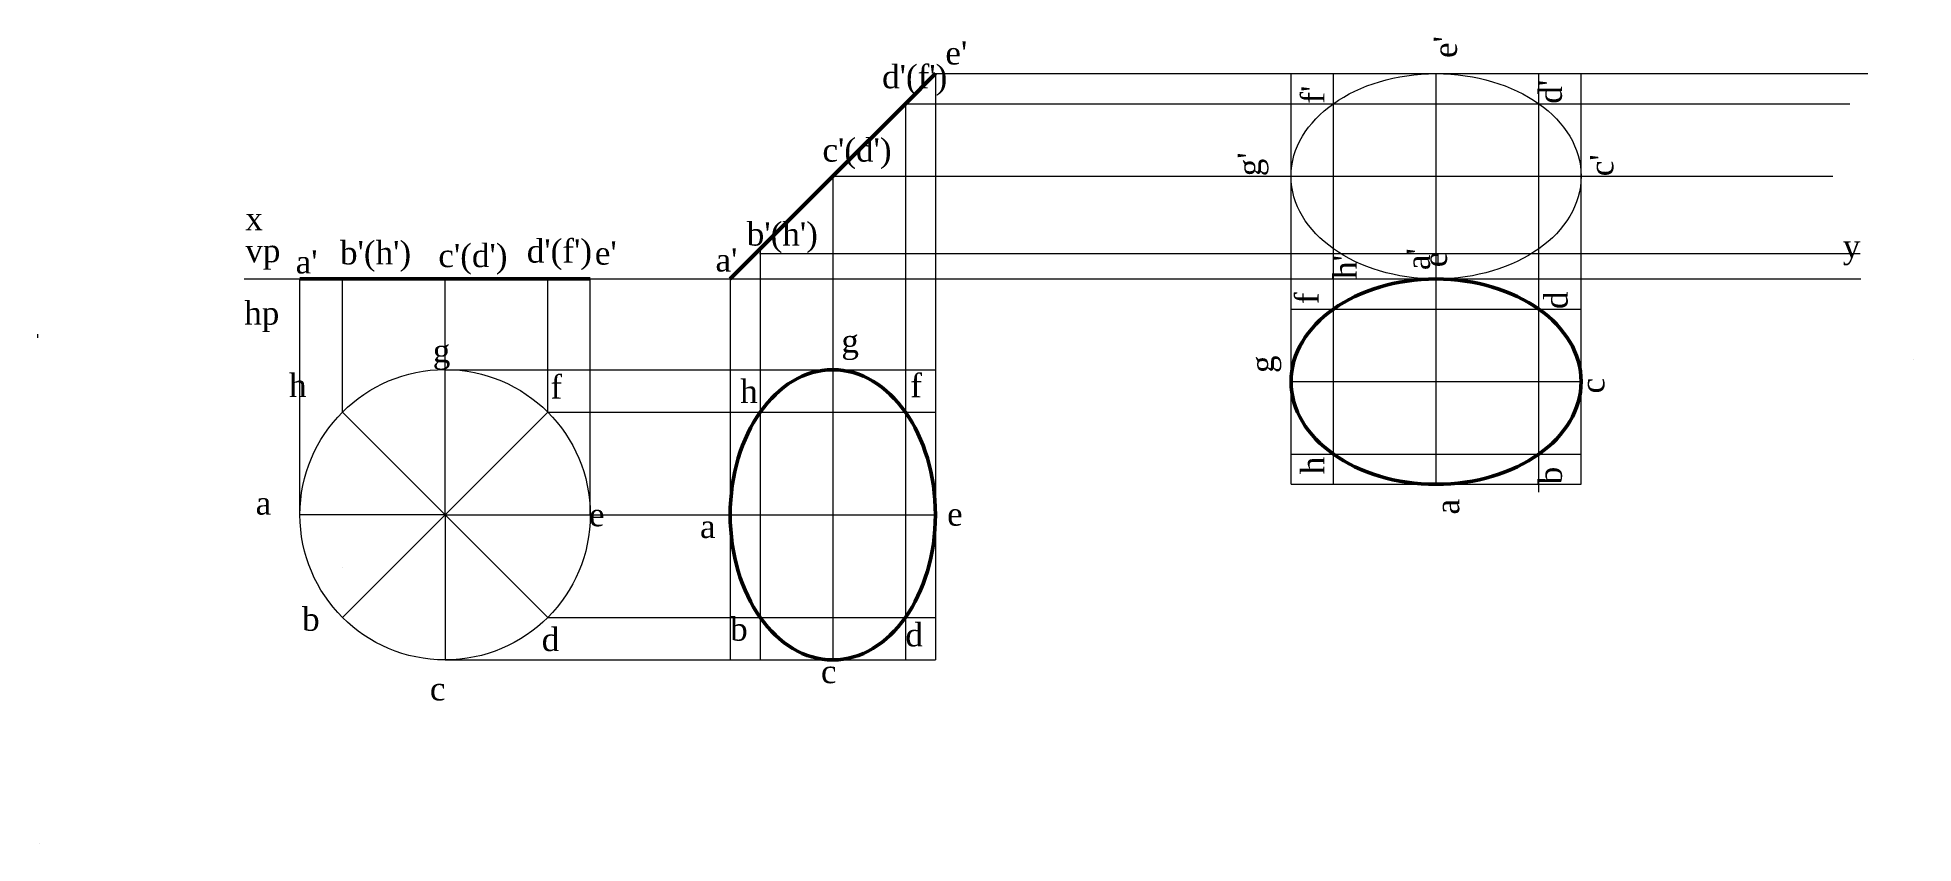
# Paper-space layout 'layout 9 (2)' of a CAD drawing. Header units: millimetres. Extents: x -34 to 289, y 1 to 140.
import ezdxf

# ---------------------------------------------------------------- set-up
doc = ezdxf.new("R2010")
doc.units = ezdxf.units.MM
doc.layers.add('visible line', color=7, linetype='Continuous', lineweight=50, plot=False)
doc.layers.add('x y line', color=10, linetype='Continuous', lineweight=15)
doc.layers.add('y line', color=5, linetype='Continuous', lineweight=5)
doc.styles.get("Standard").update_dxf_attribs({"font": 'times.ttf', "height": 4})

# ---------------------------------------------------------------- blocks, each defined once
blk = doc.blocks.new('*U58')
at = {"layer": 'y line'}
blk.add_line((-12.5, 0), (12.5, 0), dxfattribs=at)
blk = doc.blocks.new('*U60')
at = {"layer": 'y line', "color": 0, "linetype": 'ByBlock', "lineweight": -2, "transparency": 16777216}
for p, rotation in [((35.79, 70.55), 90), ((26.95, 66.89), 135), ((44.63, 66.89), 45), ((23.29, 58.05), 180), ((26.95, 49.21), 225), ((35.79, 45.55), 270), ((44.63, 49.21), 315.0000000000001)]:
    blk.add_blockref('*U58', p, dxfattribs=dict(at, rotation=rotation))
blk.add_blockref('*U58', (48.29, 58.05), dxfattribs=at)

psp = doc.layouts.new('layout 9 (2)')

# ---------------------------------------------------------------- linework, layer by layer
at = {"layer": 'visible line'}
for p, q in [((115.07, 128.83), (120.24, 134)), ((102.57, 116.33), (115.07, 128.83)), ((90.07, 103.83), (102.57, 116.33)), ((84.89, 98.65), (90.07, 103.83)), ((10.79, 98.65), (18.12, 98.65)), ((18.12, 98.65), (35.79, 98.65)), ((35.79, 98.65), (53.47, 98.65)), ((53.47, 98.65), (60.79, 98.65))]:
    psp.add_line(p, q, dxfattribs=at)
for centre, major_axis in [((206.48, 80.97), (-24.99, 0)), ((102.57, 58.04), (0, 24.99))]:
    psp.add_ellipse(centre, major_axis=major_axis, ratio=0.707365, dxfattribs=at)
at = {"layer": 'x y line'}
for p, q in [((1.19, 98.65), (279.63, 98.65)), ((279.63, 98.65), (279.63, 98.65)), ((288.71, 84.72), (288.71, 84.72)), ((288.71, 84.72), (288.71, 84.72)), ((288.71, 84.72), (288.71, 84.72)), ((-34.1, 1.45), (-34.1, 1.45))]:
    psp.add_line(p, q, dxfattribs=at)
at = {"layer": 'y line'}
for p, q in [((120.24, 134), (120.24, 33.05)), ((120.24, 134), (280.85, 134)), ((181.49, 80.97), (181.49, 134)), ((188.79, 98.65), (188.79, 134)), ((206.49, 98.65), (206.49, 134)), ((224.15, 98.65), (224.15, 134)), ((231.47, 80.97), (231.47, 134)), ((115.07, 128.83), (115.07, 33.05)), ((115.07, 128.83), (277.73, 128.83)), ((102.57, 116.33), (102.57, 33.05)), ((102.57, 116.33), (274.83, 116.33)), ((90.07, 103.83), (90.07, 33.05)), ((89.97, 103.03), (279.53, 103.03)), ((10.79, 58.05), (10.79, 98.65)), ((10.79, 98.65), (10.79, 98.65)), ((18.12, 75.73), (18.12, 98.65)), ((35.79, 83.05), (35.79, 98.65)), ((53.47, 75.73), (53.47, 98.65)), ((53.47, 98.65), (53.47, 98.65)), ((60.79, 58.05), (60.79, 98.65)), ((84.89, 98.65), (84.89, 33.05)), ((181.49, 63.29), (181.49, 98.65)), ((181.49, 98.65), (231.47, 98.65)), ((188.79, 63.29), (188.79, 98.65)), ((206.47, 63.29), (206.47, 98.65)), ((224.15, 61.96), (224.15, 98.65)), ((231.47, 63.29), (231.47, 98.65)), ((181.49, 93.47), (231.47, 93.47)), ((-34.42, 89.16), (-34.42, 88.53)), ((35.79, 83.03), (120.24, 83.03)), ((181.49, 80.97), (231.47, 80.97)), ((53.47, 75.73), (120.24, 75.73)), ((181.49, 68.47), (231.47, 68.47)), ((181.49, 63.29), (231.47, 63.29)), ((60.79, 58.05), (120.24, 58.05)), ((18.12, 48.91), (18.12, 48.91)), ((18.12, 40.37), (18.12, 40.37)), ((53.47, 40.37), (120.24, 40.37)), ((35.79, 33.05), (120.24, 33.05))]:
    psp.add_line(p, q, dxfattribs=at)
psp.add_circle((35.79, 58.05), 25, dxfattribs=at)
psp.add_ellipse((206.48, 116.33), major_axis=(-24.99, 0), ratio=0.707365, dxfattribs=at)

# ---------------------------------------------------------------- block references
psp.add_blockref('*U60', (0, 0), dxfattribs=at)

# ---------------------------------------------------------------- texts
at = {"char_height": 4, "attachment_point": 1}
for s, width, heights, insert in [('x', 7.5033, [0], (1.38, 111.04)), ('vp', 13.506, [8], (1.38, 105.54)), ('y', 3.0013, [0], (276.53, 106.3)), ('hp', 8.4442, [0], (1.19, 94.79)), ('g', 6.3855, [0], (33.67, 88.3)), ('h', 7.5033, [0], (8.91, 82.31)), ('f', 5.0022, [0], (53.93, 82.06)), ('a', 7.6374, [0], (3.16, 62.07)), ('e', 6.3549, [0], (60.58, 60.07)), ('b', 5.7525, [0], (11.16, 42.08)), ('d', 5.7525, [0], (52.43, 38.58)), ('c', 9.5042, [0], (33.17, 30.08))]:
    psp.add_mtext_dynamic_manual_height_columns(s, width=width, gutter_width=20, heights=heights, dxfattribs=dict(at, insert=insert))
at = {"layer": 'visible line', "char_height": 4, "attachment_point": 1}
for s, width, insert in [("e'", 6.0404, (121.96, 139.57)), ("d'(f')", 1.7879, (111.06, 135.48)), ("c'(d')", 2.8323, (100.78, 122.85)), ("b'(h')", 2.2148, (87.75, 108.4)), ("a'", 2.0528, (10.05, 103.59)), ("b'(h')", 2.2148, (17.69, 105.16)), ("c'(d')", 2.8323, (34.63, 104.68)), ("d'(f')", 1.7879, (49.86, 105.46)), ("e'", 6.0404, (61.58, 105.11)), ("a'", 2.0528, (82.36, 103.93)), ('g', 1.4745, (104.04, 89.99)), ('h', 2.4324, (86.61, 81.29)), ('f', 3.4372, (115.91, 82.29)), ('e', 2.6968, (122.26, 60.17)), ('a', 3.0141, (79.69, 58.05)), ('b', 4.3755, (84.89, 40.37)), ('d', 4.4977, (115.07, 39.38)), ('c', 4.9178, (100.53, 33.05))]:
    psp.add_mtext_dynamic_manual_height_columns(s, width=width, gutter_width=20, heights=[0], dxfattribs=dict(at, insert=insert))
at = {"layer": 'visible line', "char_height": 4, "attachment_point": 1, "rotation": 90}
for s, width, insert in [("e'", 2.6968, (206.07, 136.7)), ("d'", 4.4977, (224.15, 128.83)), ("f'", 3.4372, (183.25, 128.83)), ("g'", 1.4745, (172.31, 116.33)), ("c'", 4.9178, (233.01, 116.33)), ("a'", 3.0141, (201.43, 100.17)), ("h'", 2.4324, (188.79, 98.65)), ('e', 2.6968, (204.35, 100.66)), ('f', 3.4372, (182.23, 94.31)), ('d', 4.4977, (225.14, 93.47)), ('g', 1.4745, (174.52, 82.45)), ('c', 4.9178, (231.47, 78.93)), ('h', 2.4324, (183.23, 65.02)), ('b', 4.3755, (224.15, 63.29)), ('a', 3.0141, (206.47, 58.09))]:
    psp.add_mtext_dynamic_manual_height_columns(s, width=width, gutter_width=20, heights=[0], dxfattribs=dict(at, insert=insert))

doc.saveas('drawing.dxf')
